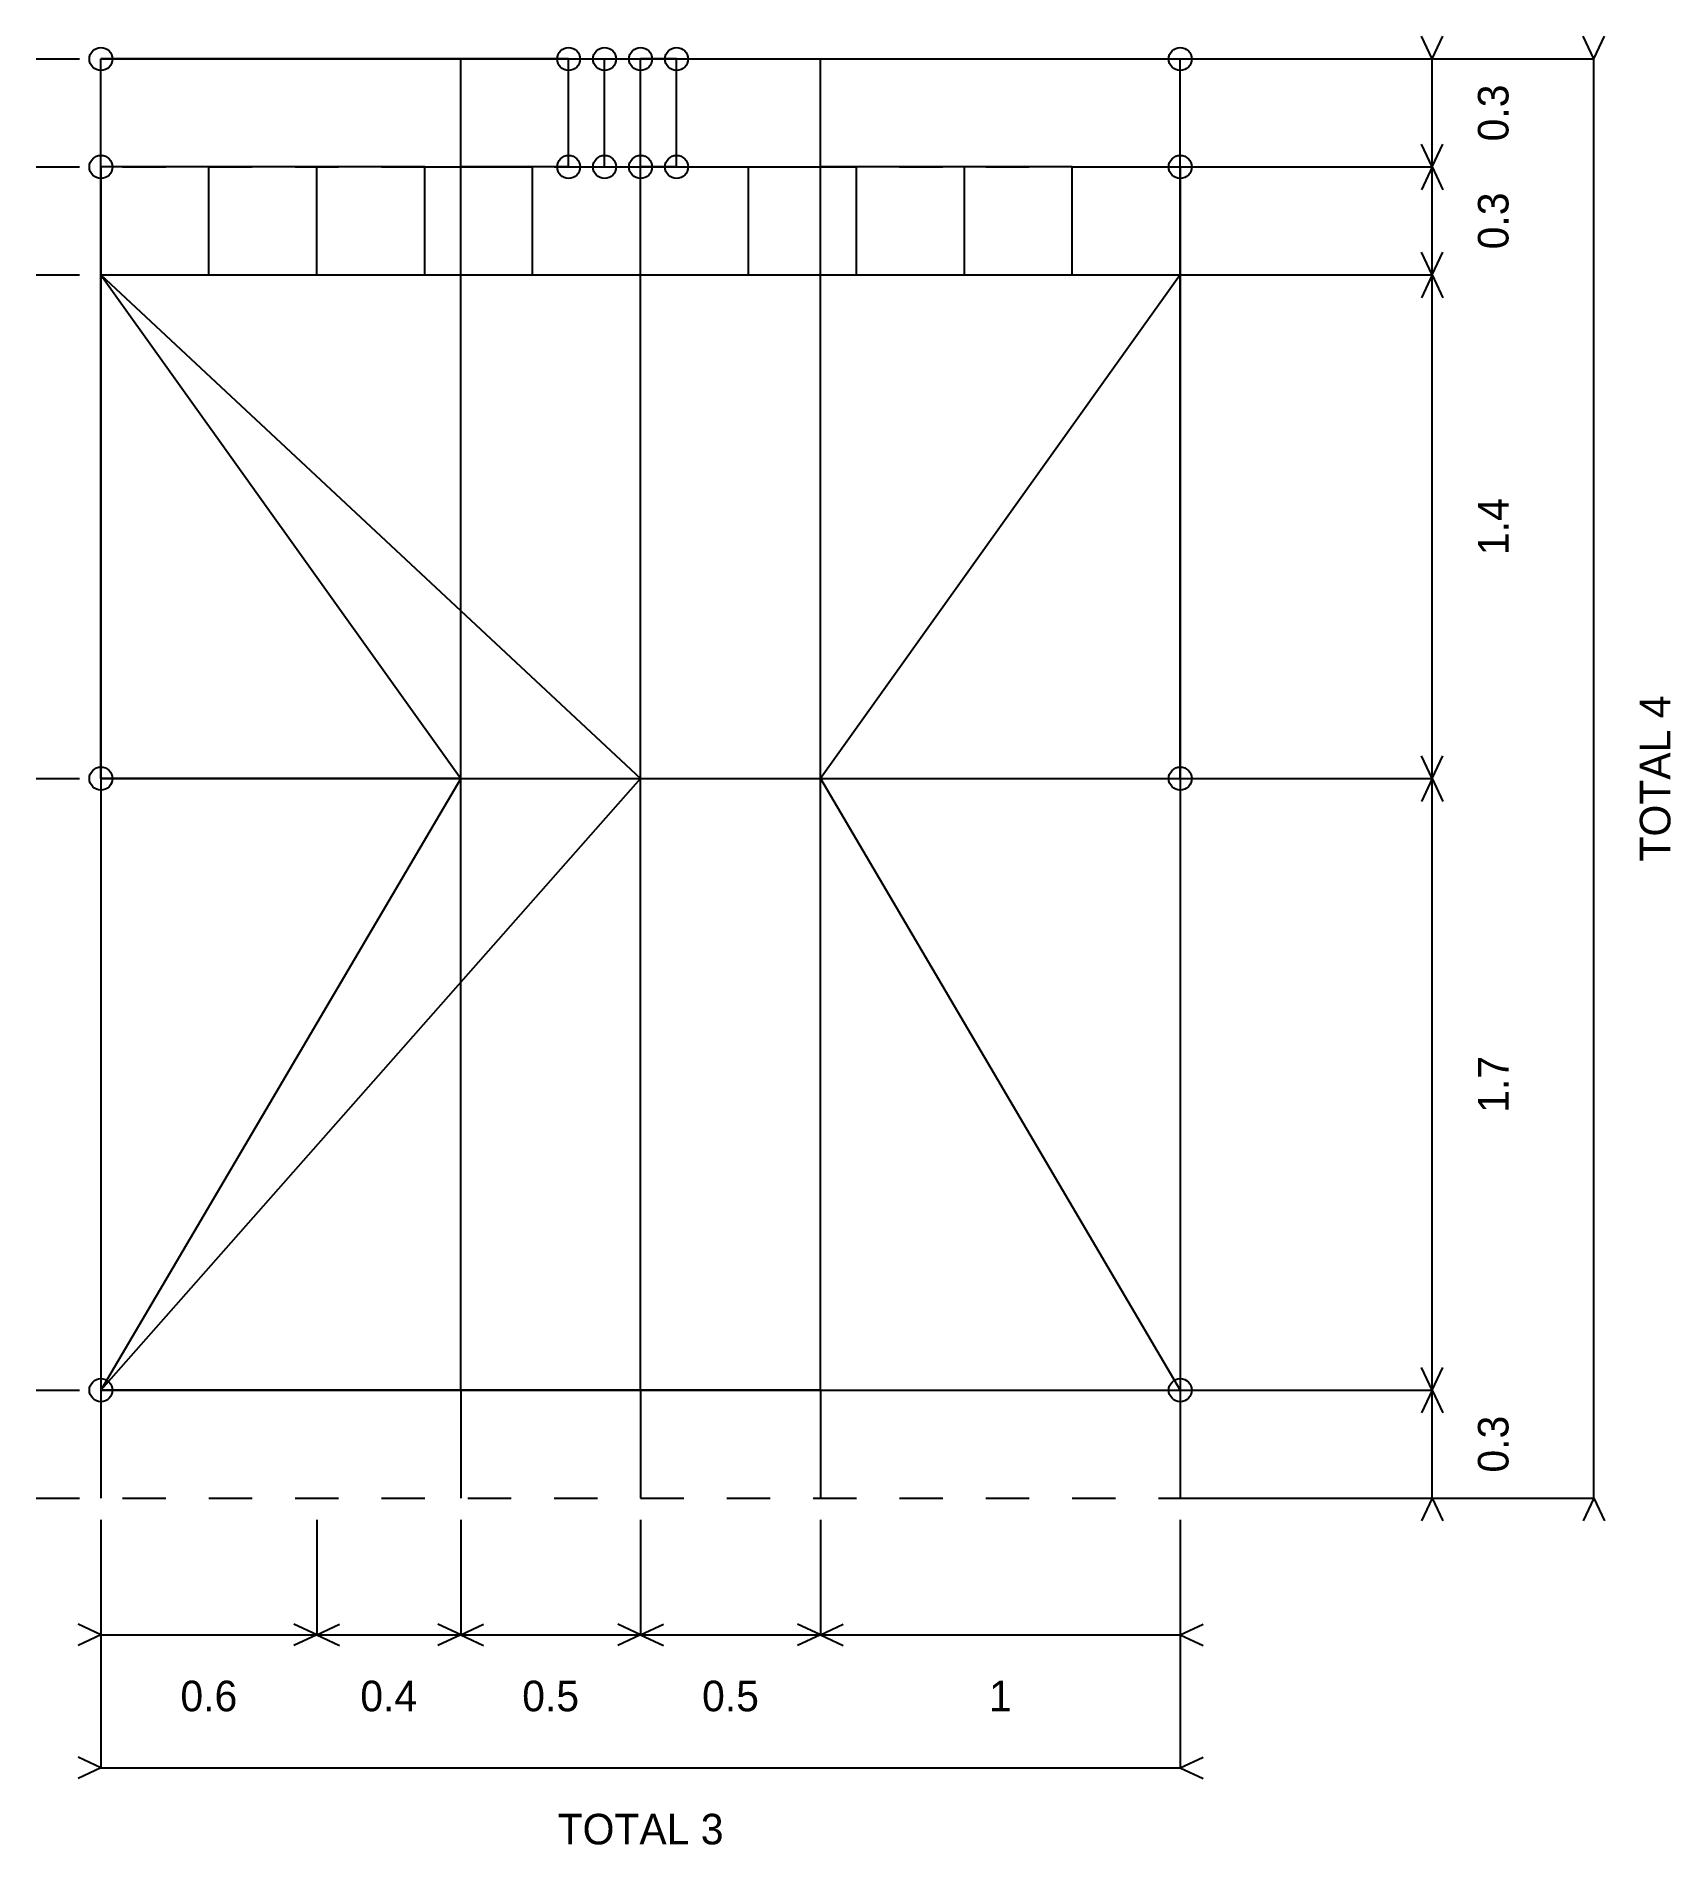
# Model space of a CAD drawing. Header units: millimetres. Extents: x -2414 to 2130, y -2535 to 2492.
import ezdxf
from ezdxf.enums import TextEntityAlignment as Align

# ---------------------------------------------------------------- set-up
doc = ezdxf.new("R2010")
doc.units = ezdxf.units.MM
doc.linetypes.add('DASHED', pattern=[240, 120, -120])
for name, color, linetype in [('DIMENSION', 1, 'CONTINUOUS'), ('LEVEL_GUIDE', 1, 'DASHED'), ('PIPE_ENDS', 5, 'CONTINUOUS'), ('PIPES', 5, 'CONTINUOUS')]:
    doc.layers.add(name, color=color, linetype=linetype)

msp = doc.modelspace()

# ---------------------------------------------------------------- linework, layer by layer
at = {"layer": 'DIMENSION'}
for p, q in [((1466.38, 2428.284727), (1436.796722, 2491.726273)), ((1466.38, 2428.284727), (1495.963278, 2491.726273)), ((1916.38, 2428.284727), (1886.796722, 2491.726273)), ((1916.38, 2428.284727), (1945.963278, 2491.726273)), ((826.38, 2428.284727), (1466.38, 2428.284727)), ((826.38, 2428.284727), (1916.38, 2428.284727)), ((1466.38, 2128.284727), (1466.38, 2428.284727)), ((1916.38, -1571.725273), (1916.38, 2428.284727)), ((1466.38, 2128.284727), (1436.796722, 2191.726273)), ((1466.38, 2128.284727), (1495.963278, 2191.726273)), ((826.38, 2128.284727), (1466.38, 2128.284727)), ((826.38, 2128.284727), (1466.38, 2128.284727)), ((1466.38, 2128.284727), (1436.796722, 2064.843182)), ((1466.38, 1828.284727), (1466.38, 2128.284727)), ((1466.38, 2128.284727), (1495.963278, 2064.843182)), ((1466.38, 1828.284727), (1436.796722, 1891.726273)), ((1466.38, 1828.284727), (1495.963278, 1891.726273)), ((826.38, 1828.284727), (1466.38, 1828.284727)), ((826.38, 1828.284727), (1466.38, 1828.284727)), ((1466.38, 1828.284727), (1436.796722, 1764.843182)), ((1466.38, 428.274727), (1466.38, 1828.284727)), ((1466.38, 1828.284727), (1495.963278, 1764.843182)), ((1466.38, 428.274727), (1436.796722, 491.716273)), ((1466.38, 428.274727), (1495.963278, 491.716273)), ((826.38, 428.274727), (1466.38, 428.274727)), ((826.38, 428.274727), (1466.38, 428.274727)), ((1466.38, 428.274727), (1436.796722, 364.833182)), ((1466.38, -1271.725273), (1466.38, 428.274727)), ((1466.38, 428.274727), (1495.963278, 364.833182)), ((1466.38, -1271.725273), (1436.796722, -1208.283727)), ((1466.38, -1271.725273), (1495.963278, -1208.283727)), ((826.38, -1271.725273), (1466.38, -1271.725273)), ((826.38, -1271.725273), (1466.38, -1271.725273)), ((1466.38, -1271.725273), (1436.796722, -1335.166818)), ((1466.38, -1571.725273), (1466.38, -1271.725273)), ((1466.38, -1271.725273), (1495.963278, -1335.166818)), ((826.38, -1571.725273), (1466.38, -1571.725273)), ((826.38, -1571.725273), (1916.38, -1571.725273)), ((1466.38, -1571.725273), (1436.796722, -1635.166818)), ((1466.38, -1571.725273), (1495.963278, -1635.166818)), ((1916.38, -1571.725273), (1886.796722, -1635.166818)), ((1916.38, -1571.725273), (1945.963278, -1635.166818)), ((-2233.63, -1631.726273), (-2233.63, -1951.726273)), ((-2233.63, -1631.726273), (-2233.63, -2321.726273)), ((-1633.63, -1631.726273), (-1633.63, -1951.726273)), ((-1633.63, -1631.726273), (-1633.63, -1951.726273)), ((-1233.63, -1631.726273), (-1233.63, -1951.726273)), ((-1233.63, -1631.726273), (-1233.63, -1951.726273)), ((-733.63, -1631.726273), (-733.63, -1951.726273)), ((-733.63, -1631.726273), (-733.63, -1951.726273)), ((-233.63, -1631.726273), (-233.63, -1951.726273)), ((-233.63, -1631.726273), (-233.63, -1951.726273)), ((766.38, -1631.726273), (766.38, -1951.726273)), ((766.38, -1631.726273), (766.38, -2321.726273)), ((-2233.63, -1951.726273), (-2297.071545, -1922.142994)), ((-2233.63, -1951.726273), (-2297.071545, -1981.309551)), ((-2233.63, -1951.726273), (-1633.63, -1951.726273)), ((-1633.63, -1951.726273), (-1697.071545, -1922.142994)), ((-1633.63, -1951.726273), (-1697.071545, -1981.309551)), ((-1633.63, -1951.726273), (-1570.188455, -1922.142994)), ((-1633.63, -1951.726273), (-1570.188455, -1981.309551)), ((-1633.63, -1951.726273), (-1233.63, -1951.726273)), ((-1233.63, -1951.726273), (-1297.071545, -1922.142994)), ((-1233.63, -1951.726273), (-1297.071545, -1981.309551)), ((-1233.63, -1951.726273), (-1170.188455, -1922.142994)), ((-1233.63, -1951.726273), (-1170.188455, -1981.309551)), ((-1233.63, -1951.726273), (-733.63, -1951.726273)), ((-733.63, -1951.726273), (-797.071545, -1922.142994)), ((-733.63, -1951.726273), (-797.071545, -1981.309551)), ((-733.63, -1951.726273), (-670.188455, -1922.142994)), ((-733.63, -1951.726273), (-670.188455, -1981.309551)), ((-733.63, -1951.726273), (-233.63, -1951.726273)), ((-233.63, -1951.726273), (-297.071545, -1922.142994)), ((-233.63, -1951.726273), (-297.071545, -1981.309551)), ((-233.63, -1951.726273), (-170.188455, -1922.142994)), ((-233.63, -1951.726273), (-170.188455, -1981.309551)), ((-233.63, -1951.726273), (766.38, -1951.726273)), ((766.38, -1951.726273), (829.821545, -1922.142994)), ((766.38, -1951.726273), (829.821545, -1981.309551)), ((-2233.63, -2321.726273), (-2297.071545, -2292.142994)), ((766.38, -2321.726273), (829.821545, -2292.142994)), ((-2233.63, -2321.726273), (-2297.071545, -2351.309551)), ((-2233.63, -2321.726273), (766.38, -2321.726273)), ((766.38, -2321.726273), (829.821545, -2351.309551))]:
    msp.add_line(p, q, dxfattribs=at)
at = {"layer": 'LEVEL_GUIDE', "linetype": 'DASHED'}
for p, q in [((-2413.63, 2428.284727), (946.38, 2428.284727)), ((-2413.63, 2128.284727), (946.38, 2128.284727)), ((-2413.63, 1828.284727), (946.38, 1828.284727)), ((-2413.63, 428.274727), (946.38, 428.274727)), ((-2413.63, -1271.725273), (946.38, -1271.725273)), ((-2413.63, -1571.725273), (946.38, -1571.725273))]:
    msp.add_line(p, q, dxfattribs=at)
at = {"layer": 'PIPE_ENDS'}
for centre in [(-2233.63, 2428.274727), (-933.63, 2428.274727), (-833.63, 2428.274727), (-733.63, 2428.274727), (-633.63, 2428.274727), (766.37, 2428.274727), (-2233.63, 2128.274727), (-933.63, 2128.274727), (-833.63, 2128.274727), (-733.63, 2128.274727), (-633.63, 2128.274727), (766.37, 2128.274727), (-2233.63, 428.274727), (766.37, 428.274727), (-2233.63, -1271.725273), (766.37, -1271.725273)]:
    msp.add_circle(centre, 32, dxfattribs=at)
at = {"layer": 'PIPES'}
for p, q in [((-2233.63, 2128.284727), (-2233.63, 2428.284727)), ((-1233.63, 2428.284727), (-2233.63, 2428.284727)), ((-2233.63, 2428.284727), (-933.63, 2428.284727)), ((-1233.63, 2128.284727), (-1233.63, 2428.284727)), ((-933.63, 2428.284727), (-1233.63, 2428.284727)), ((-933.63, 2428.284727), (-833.63, 2428.284727)), ((-933.63, 2128.284727), (-933.63, 2428.284727)), ((-833.63, 2428.284727), (-733.63, 2428.284727)), ((-833.63, 2128.284727), (-833.63, 2428.284727)), ((-733.63, 2128.284727), (-733.63, 2428.284727)), ((-633.63, 2428.284727), (-733.63, 2428.284727)), ((-633.63, 2428.284727), (-233.63, 2428.284727)), ((-633.63, 2428.284727), (766.38, 2428.284727)), ((-633.63, 2128.284727), (-633.63, 2428.284727)), ((-233.63, 2128.284727), (-233.63, 2428.284727)), ((-233.63, 2428.284727), (766.38, 2428.284727)), ((766.38, 2128.284727), (766.38, 2428.284727)), ((-1933.629, 2128.284727), (-2233.63, 2128.284727)), ((-2233.63, 1828.284727), (-2233.63, 2128.284727)), ((-2233.63, 2128.284727), (-2233.63, 428.274727)), ((-1633.629, 2128.284727), (-1933.629, 2128.284727)), ((-1933.629, 1828.284727), (-1933.629, 2128.284727)), ((-1333.628, 2128.284727), (-1633.629, 2128.284727)), ((-1633.629, 1828.284727), (-1633.629, 2128.284727)), ((-1333.628, 2128.284727), (-1233.63, 2128.284727)), ((-1333.628, 1828.284727), (-1333.628, 2128.284727)), ((-1333.628, 2128.284727), (-1033.63, 2128.284727)), ((-1233.63, 428.274727), (-1233.63, 2128.284727)), ((-1033.63, 2128.284727), (-1233.63, 2128.284727)), ((-933.63, 2128.284727), (-1033.63, 2128.284727)), ((-1033.63, 1828.284727), (-1033.63, 2128.284727)), ((-933.63, 2128.284727), (-833.63, 2128.284727)), ((-833.63, 2128.284727), (-733.63, 2128.284727)), ((-633.63, 2128.284727), (-733.63, 2128.284727)), ((-733.63, 1828.284727), (-733.63, 2128.284727)), ((-633.63, 2128.284727), (-433.63, 2128.284727)), ((-433.63, 2128.284727), (-233.63, 2128.284727)), ((-433.63, 1828.284727), (-433.63, 2128.284727)), ((-433.63, 2128.284727), (-133.63, 2128.284727)), ((-233.63, 428.274727), (-233.63, 2128.284727)), ((-133.63, 2128.284727), (-233.63, 2128.284727)), ((166.37, 2128.284727), (-133.63, 2128.284727)), ((-133.63, 1828.284727), (-133.63, 2128.284727)), ((466.38, 2128.284727), (166.37, 2128.284727)), ((166.37, 1828.284727), (166.37, 2128.284727)), ((466.38, 2128.284727), (766.38, 2128.284727)), ((466.38, 1828.284727), (466.38, 2128.284727)), ((766.38, 1828.284727), (766.38, 2128.284727)), ((766.38, 2128.284727), (766.38, 428.274727)), ((-2233.63, 428.274727), (-2233.63, 1828.284727)), ((-2233.63, 1828.284727), (-1933.629, 1828.284727)), ((-2233.63, 1828.284727), (-1233.63, 428.274727)), ((-2233.63, 1828.284727), (-733.63, 428.274727)), ((-1933.629, 1828.284727), (-1633.629, 1828.284727)), ((-1633.629, 1828.284727), (-1333.628, 1828.284727)), ((-1333.628, 1828.284727), (-1033.63, 1828.284727)), ((-1033.63, 1828.284727), (-733.63, 1828.284727)), ((-733.63, 428.274727), (-733.63, 1828.284727)), ((-733.63, 1828.284727), (-433.63, 1828.284727)), ((-433.63, 1828.284727), (-133.63, 1828.284727)), ((766.38, 1828.284727), (-233.63, 428.274727)), ((-133.63, 1828.284727), (166.37, 1828.284727)), ((166.37, 1828.284727), (466.38, 1828.284727)), ((466.38, 1828.284727), (766.38, 1828.284727)), ((766.38, 428.274727), (766.38, 1828.284727)), ((-2233.63, 428.274727), (-2233.63, -1271.725273)), ((-1233.63, 428.274727), (-2233.63, 428.274727)), ((-2233.63, 428.274727), (-733.63, 428.274727)), ((-1233.63, 428.274727), (-2233.63, -1271.725273)), ((-733.63, 428.274727), (-2233.63, -1271.725273)), ((-1233.63, -1271.725273), (-1233.63, 428.274727)), ((-1233.63, 428.274727), (-233.63, 428.274727)), ((-733.63, -1271.725273), (-733.63, 428.274727)), ((-733.63, 428.274727), (766.38, 428.274727)), ((-233.63, -1271.725273), (-233.63, 428.274727)), ((-233.63, 428.274727), (766.38, 428.274727)), ((-233.63, 428.274727), (766.38, -1271.725273)), ((766.38, 428.274727), (766.38, -1271.725273)), ((-1233.63, -1271.725273), (-2233.63, -1271.725273)), ((-2233.63, -1271.725273), (-2233.63, -1571.726273)), ((-2233.63, -1271.725273), (-733.63, -1271.725273)), ((-233.63, -1271.725273), (-1233.63, -1271.725273)), ((-1233.63, -1271.725273), (-1233.63, -1571.726273)), ((-733.63, -1271.725273), (766.38, -1271.725273)), ((-733.63, -1271.725273), (-733.63, -1571.726273)), ((-233.63, -1271.725273), (766.38, -1271.725273)), ((-233.63, -1271.725273), (-233.63, -1571.726273)), ((766.38, -1271.725273), (766.38, -1571.726273))]:
    msp.add_line(p, q, dxfattribs=at)

# ---------------------------------------------------------------- texts
at = {"layer": 'DIMENSION'}
for s, p in [('0.3', (1636.38, 2278.284727)), ('0.3', (1636.38, 1978.284727)), ('1.4', (1636.38, 1128.279727)), ('TOTAL 4', (2086.38, 428.279727)), ('1.7', (1636.38, -421.725273)), ('0.3', (1636.38, -1421.725273))]:
    msp.add_text(s, height=85, rotation=90, dxfattribs=at).set_placement(p, align=Align.MIDDLE_CENTER)
for s, p in [('0.6', (-1933.63, -2121.726273)), ('0.4', (-1433.63, -2121.726273)), ('0.5', (-983.63, -2121.726273)), ('0.5', (-483.63, -2121.726273)), ('1', (266.375, -2121.726273)), ('TOTAL 3', (-733.625, -2491.726273))]:
    msp.add_text(s, height=85, dxfattribs=at).set_placement(p, align=Align.MIDDLE_CENTER)

doc.saveas('drawing.dxf')
